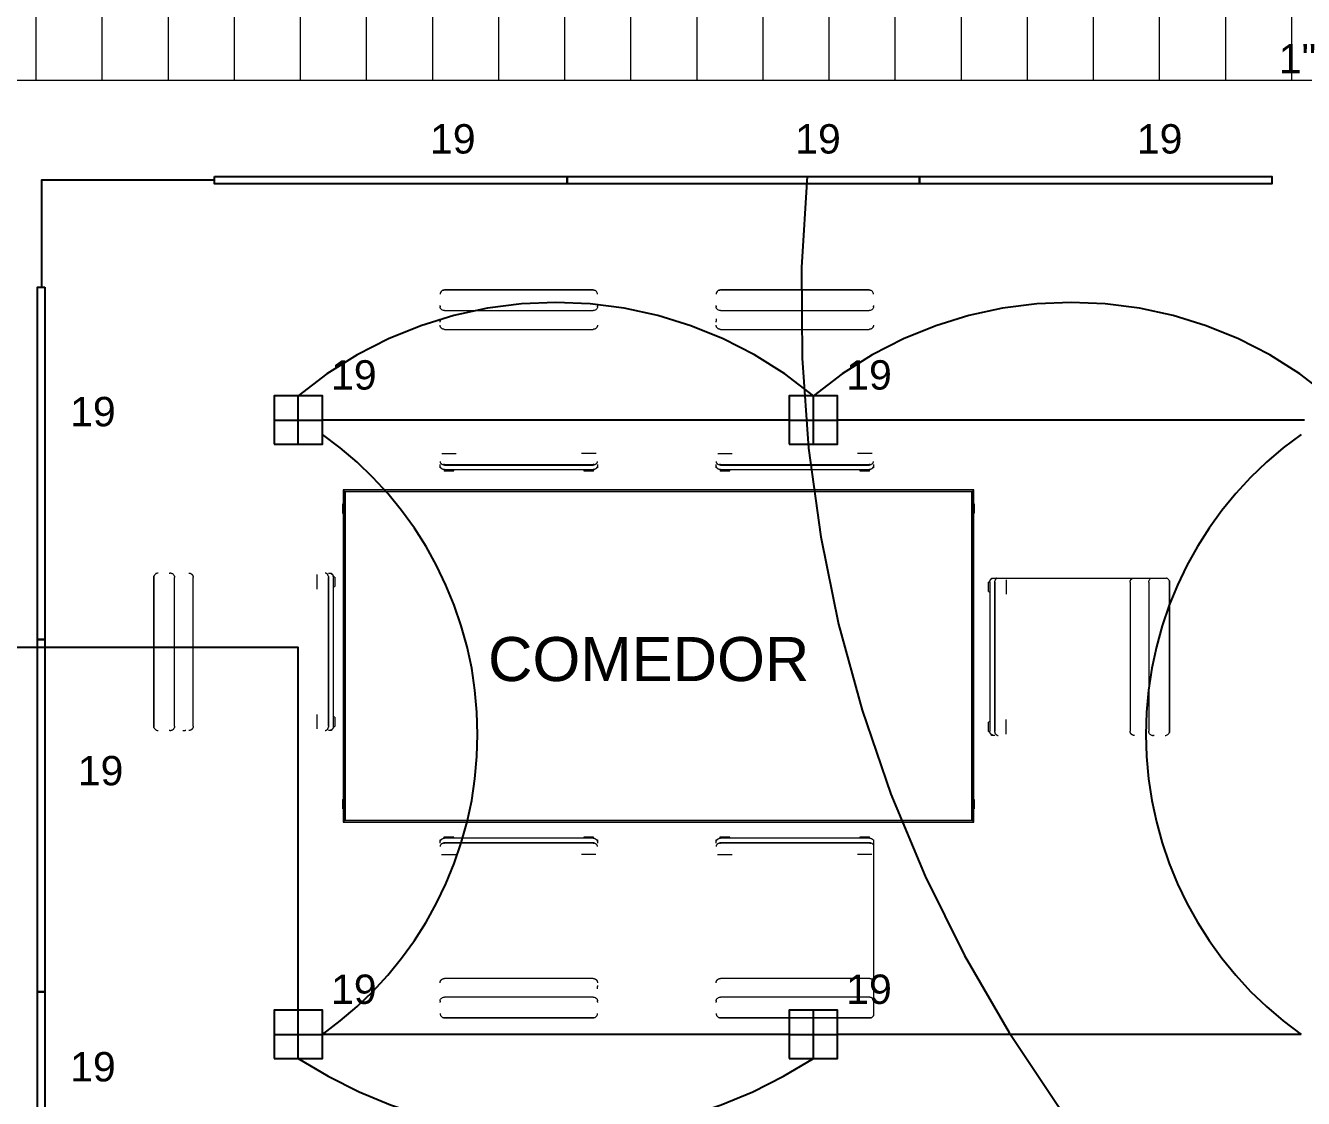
# Model space of a CAD drawing. Header units: inches. Extents: x 131 to 82119, y 71 to 16923.
# Drawn here: x 183.832 to 188.183, y 155.973 to 159.626 of the extents above; entities that cross this region are included whole.
import ezdxf
from ezdxf.enums import TextEntityAlignment as Align

# ---------------------------------------------------------------- set-up
doc = ezdxf.new("R2010")
doc.units = ezdxf.units.IN
doc.header["$MEASUREMENT"] = 0
doc.linetypes.add('HIDDEN', pattern=[9.525, 6.35, -3.175])
for name, color, linetype, lineweight in [('A-FLOR-____-OTLN', 192, 'Continuous', 18), ('A-FLOR-____-PATT', 8, 'Continuous', 18), ('DUCTO-PARED O TECHO', 7, 'Continuous', 25), ('G-____-____-TEXT', 231, 'Continuous', 9), ('I-FURN-____-OTLN', 30, 'Continuous', 18)]:
    doc.layers.add(name, color=color, linetype=linetype, lineweight=lineweight)
doc.layers.add('LAMPARAS', color=20, linetype='Continuous')
doc.layers.add('Retorno', color=5, linetype='HIDDEN')
doc.styles.add('Arial_1', font='arial.ttf', dxfattribs={"height": 0.15})
doc.styles.get("Standard").update_dxf_attribs({"font": 'arial.ttf'})

# ---------------------------------------------------------------- blocks, each defined once
blk = doc.blocks.new('Dining_Table_amp_Chairs_19367 - Dining_Table_amp_Chairs_19367-1405734-ARQ-SS')
at = {"layer": 'I-FURN-____-OTLN'}
for p, q in [((0.2675, 1.7183), (-0.2392, 1.7183)), ((-0.2392, 1.7183), (0.2675, 1.7183)), ((-0.2538, 1.6635), (-0.2538, 1.6604)), ((0.2821, 1.6604), (0.2821, 1.6635)), ((-0.2538, 1.6197), (-0.2538, 1.6118)), ((-0.2392, 1.6477), (0.2675, 1.6477)), ((-0.2392, 1.5841), (0.2675, 1.5841)), ((-0.2483, 1.1619), (-0.1988, 1.1619)), ((0.2279, 1.1619), (0.2774, 1.1619)), ((-0.2538, 1.1125), (-0.2538, 1.1238)), ((-0.2507, 1.1125), (-0.2538, 1.1125)), ((-0.2079, 1.1018), (-0.2396, 1.1018)), ((-0.2392, 1.1238), (0.2675, 1.1238)), ((-0.2392, 1.1222), (0.2675, 1.1222)), ((-0.2392, 1.1064), (0.2675, 1.1064)), ((0.2684, 1.1018), (0.2366, 1.1018)), ((0.2821, 1.1125), (0.279, 1.1125)), ((0.2821, 1.1238), (0.2821, 1.1125)), ((-0.5655, 1.0735), (-0.5655, -1.0735)), ((0.5655, 1.0735), (-0.5655, 1.0735)), ((-0.5613, -1.0693), (-0.5613, 1.0693)), ((-0.5613, 1.0693), (0.5613, 1.0693)), ((-0.5588, 1.0668), (-0.5588, -1.0668)), ((0.5588, 1.0668), (-0.5588, 1.0668)), ((0.5588, 1.0668), (-0.5588, 1.0668)), ((-0.5588, 1.0668), (-0.5588, -1.0668)), ((-0.5202, 1.0749), (-0.4885, 1.0749)), ((0.4857, 1.0749), (0.5175, 1.0749)), ((0.5588, -1.0668), (0.5588, 1.0668)), ((0.5588, -1.0668), (0.5588, 1.0668)), ((0.5613, 1.0693), (0.5613, -1.0693)), ((0.5655, -1.0735), (0.5655, 1.0735)), ((-1.1744, 0.7433), (-1.1775, 0.7433)), ((-0.6378, 0.7433), (-0.6265, 0.7433)), ((-0.6265, 0.7433), (-0.6265, 0.7402)), ((0.6405, 0.7433), (0.6518, 0.7433)), ((0.6405, 0.7402), (0.6405, 0.7433)), ((1.1477, 0.7433), (1.1398, 0.7433)), ((1.1915, 0.7433), (1.1884, 0.7433)), ((-1.2323, 0.7287), (-1.2323, 0.222)), ((-1.2323, 0.222), (-1.2323, 0.7287)), ((-1.1618, 0.222), (-1.1618, 0.7287)), ((-1.0981, 0.222), (-1.0981, 0.7287)), ((-0.6759, 0.7386), (-0.6759, 0.6891)), ((-0.6379, 0.222), (-0.6379, 0.7287)), ((-0.6363, 0.222), (-0.6363, 0.7287)), ((-0.6204, 0.222), (-0.6204, 0.7287)), ((-0.6158, 0.7296), (-0.6158, 0.6978)), ((0.6298, 0.6974), (0.6298, 0.7291)), ((0.6344, 0.7287), (0.6344, 0.222)), ((0.6502, 0.7287), (0.6502, 0.222)), ((0.6519, 0.7287), (0.6519, 0.222)), ((0.6899, 0.7378), (0.6899, 0.6883)), ((1.1121, 0.7287), (1.1121, 0.222)), ((1.1758, 0.7287), (1.1758, 0.222)), ((1.2463, 0.222), (1.2463, 0.7287)), ((1.2463, 0.7287), (1.2463, 0.222)), ((-0.6759, 0.2129), (-0.6759, 0.2624)), ((0.6899, 0.212), (0.6899, 0.2616)), ((-0.6158, 0.2533), (-0.6158, 0.2216)), ((0.6298, 0.2211), (0.6298, 0.2529)), ((-1.1775, 0.2074), (-1.1744, 0.2074)), ((-1.1338, 0.2074), (-1.1258, 0.2074)), ((-0.6265, 0.2074), (-0.6378, 0.2074)), ((-0.6265, 0.2105), (-0.6265, 0.2074)), ((0.6405, 0.2074), (0.6405, 0.2105)), ((0.6518, 0.2074), (0.6405, 0.2074)), ((1.1884, 0.2074), (1.1915, 0.2074)), ((-1.2323, -0.2111), (-1.2323, -0.7197)), ((-1.2323, -0.7197), (-1.2323, -0.2111)), ((-1.1744, -0.1965), (-1.1775, -0.1965)), ((-1.1618, -0.7197), (-1.1618, -0.2111)), ((-1.0981, -0.7197), (-1.0981, -0.2111)), ((-0.6759, -0.2012), (-0.6759, -0.2507)), ((-0.6379, -0.7197), (-0.6379, -0.2111)), ((-0.6378, -0.1965), (-0.6265, -0.1965)), ((-0.6363, -0.7197), (-0.6363, -0.2111)), ((-0.6265, -0.1965), (-0.6265, -0.1996)), ((-0.6204, -0.7197), (-0.6204, -0.2111)), ((-0.6158, -0.2102), (-0.6158, -0.242)), ((0.6298, -0.2424), (0.6298, -0.2107)), ((0.6344, -0.2111), (0.6344, -0.7178)), ((0.6405, -0.1965), (0.6518, -0.1965)), ((0.6405, -0.1996), (0.6405, -0.1965)), ((0.6502, -0.2111), (0.6502, -0.7178)), ((0.6519, -0.2111), (0.6519, -0.7178)), ((0.6899, -0.202), (0.6899, -0.2515)), ((1.1121, -0.2111), (1.1121, -0.7178)), ((1.1477, -0.1965), (1.1398, -0.1965)), ((1.1758, -0.2111), (1.1758, -0.7178)), ((1.1915, -0.1965), (1.1884, -0.1965)), ((1.2463, -0.7178), (1.2463, -0.2111)), ((1.2463, -0.2111), (1.2463, -0.7178)), ((-0.6759, -0.7269), (-0.6759, -0.6774)), ((-0.6158, -0.6865), (-0.6158, -0.7182)), ((0.6298, -0.7187), (0.6298, -0.6869)), ((0.6899, -0.7278), (0.6899, -0.6782)), ((-1.1682, -0.7324), (-1.225, -0.7324)), ((-1.225, -0.7324), (-1.2237, -0.7324)), ((-1.1069, -0.7324), (-1.1682, -0.7324)), ((-0.6429, -0.7324), (-1.1071, -0.7324)), ((-0.6279, -0.7324), (-0.6429, -0.7324)), ((-0.6265, -0.7324), (-0.6279, -0.7324)), ((-0.6265, -0.7312), (-0.6265, -0.7324)), ((0.6405, -0.7324), (0.6405, -0.7293)), ((0.6518, -0.7324), (0.6405, -0.7324)), ((1.1884, -0.7324), (1.1915, -0.7324)), ((-0.5655, -1.0735), (0.5655, -1.0735)), ((0.5613, -1.0693), (-0.5613, -1.0693)), ((-0.5588, -1.0668), (0.5588, -1.0668)), ((-0.5588, -1.0668), (0.5588, -1.0668)), ((-0.4885, -1.0756), (-0.5202, -1.0756)), ((0.5175, -1.0756), (0.4857, -1.0756)), ((-0.257, -1.1238), (-0.2253, -1.1238)), ((0.2513, -1.1283), (-0.2561, -1.1283)), ((0.2192, -1.1238), (0.251, -1.1238)), ((-0.2708, -1.1457), (-0.2708, -1.1345)), ((-0.2708, -1.1345), (-0.2677, -1.1345)), ((0.2513, -1.1442), (-0.2561, -1.1442)), ((0.2513, -1.1458), (-0.2561, -1.1458)), ((0.2626, -1.1345), (0.2651, -1.1345)), ((0.2651, -1.1345), (0.2651, -1.1382)), ((0.2651, -1.1382), (0.2651, -1.1527)), ((0.2651, -1.1527), (0.2651, -1.6172)), ((-0.2661, -1.1838), (-0.2166, -1.1838)), ((0.2597, -1.1838), (0.2101, -1.1838)), ((0.2513, -1.606), (-0.2561, -1.606)), ((0.2651, -1.617), (0.2651, -1.6781)), ((-0.2708, -1.6824), (-0.2708, -1.6854)), ((0.2513, -1.6697), (-0.2561, -1.6697)), ((0.2651, -1.6781), (0.2651, -1.7305)), ((-0.2561, -1.7402), (0.2513, -1.7402)), ((0.2513, -1.7402), (-0.2561, -1.7402)), ((0.2651, -1.7305), (0.2651, -1.7293))]:
    blk.add_line(p, q, dxfattribs=at)
at = {"layer": 'I-FURN-____-OTLN', "flags": 128}
for points in [[(-0.2443, 1.7173), (-0.2437, 1.7175), (-0.2432, 1.7177), (-0.2426, 1.7179), (-0.242, 1.718), (-0.2415, 1.7181), (-0.2409, 1.7182), (-0.2403, 1.7182), (-0.2397, 1.7183), (-0.2392, 1.7183)], [(0.2675, 1.7183), (0.268, 1.7183), (0.2686, 1.7182), (0.2692, 1.7182), (0.2698, 1.7181), (0.2704, 1.718), (0.2709, 1.7179), (0.2715, 1.7177), (0.2721, 1.7175), (0.2726, 1.7173)], [(-0.2392, 1.5841), (-0.2397, 1.5841), (-0.2403, 1.5841), (-0.2409, 1.5842), (-0.2415, 1.5843), (-0.2421, 1.5844), (-0.2426, 1.5845), (-0.2432, 1.5846), (-0.2438, 1.5848), (-0.2443, 1.585), (-0.2449, 1.5852), (-0.2454, 1.5855), (-0.2459, 1.5857), (-0.2464, 1.586), (-0.2469, 1.5863), (-0.2474, 1.5866), (-0.2479, 1.587), (-0.2484, 1.5873), (-0.2488, 1.5877), (-0.2492, 1.5881), (-0.2497, 1.5885), (-0.2501, 1.5889), (-0.2504, 1.5894), (-0.2508, 1.5898), (-0.2511, 1.5903), (-0.2515, 1.5908), (-0.2518, 1.5913), (-0.2521, 1.5918), (-0.2523, 1.5923), (-0.2526, 1.5929), (-0.2528, 1.5934), (-0.253, 1.5939), (-0.2532, 1.5945), (-0.2533, 1.5951), (-0.2535, 1.5956), (-0.2536, 1.5962), (-0.2537, 1.5968), (-0.2537, 1.5974), (-0.2538, 1.598), (-0.2538, 1.5985), (-0.2538, 1.5987)], [(0.2821, 1.5987), (0.2821, 1.5981), (0.282, 1.5975), (0.282, 1.5969), (0.2819, 1.5964), (0.2818, 1.5958), (0.2817, 1.5952), (0.2815, 1.5947), (0.2814, 1.5941), (0.2812, 1.5935), (0.2809, 1.593), (0.2807, 1.5925), (0.2804, 1.5919), (0.2802, 1.5914), (0.2799, 1.5909), (0.2795, 1.5904), (0.2792, 1.59), (0.2788, 1.5895), (0.2785, 1.589), (0.2781, 1.5886), (0.2777, 1.5882), (0.2772, 1.5878), (0.2768, 1.5874), (0.2763, 1.5871), (0.2759, 1.5867), (0.2754, 1.5864), (0.2749, 1.5861), (0.2744, 1.5858), (0.2738, 1.5855), (0.2733, 1.5853), (0.2728, 1.5851), (0.2722, 1.5849), (0.2717, 1.5847), (0.2711, 1.5845), (0.2705, 1.5844), (0.2699, 1.5843), (0.2694, 1.5842), (0.2688, 1.5841), (0.2682, 1.5841), (0.2676, 1.5841), (0.2675, 1.5841)], [(-0.2392, 1.1064), (-0.2397, 1.1064), (-0.2403, 1.1064), (-0.2409, 1.1065), (-0.2415, 1.1065), (-0.2421, 1.1067), (-0.2426, 1.1068), (-0.2432, 1.1069), (-0.2438, 1.1071), (-0.2443, 1.1073), (-0.2449, 1.1075), (-0.2454, 1.1078), (-0.2459, 1.108), (-0.2464, 1.1083), (-0.2469, 1.1086), (-0.2474, 1.1089), (-0.2479, 1.1093), (-0.2484, 1.1096), (-0.2488, 1.11), (-0.2492, 1.1104), (-0.2497, 1.1108), (-0.2501, 1.1112), (-0.2504, 1.1117), (-0.2508, 1.1121), (-0.2511, 1.1126), (-0.2515, 1.1131), (-0.2518, 1.1136), (-0.2521, 1.1141), (-0.2523, 1.1146), (-0.2526, 1.1152), (-0.2528, 1.1157), (-0.253, 1.1162), (-0.2532, 1.1168), (-0.2533, 1.1174), (-0.2535, 1.1179), (-0.2536, 1.1185), (-0.2537, 1.1191), (-0.2537, 1.1197), (-0.2538, 1.1203), (-0.2538, 1.1208), (-0.2538, 1.121)], [(0.2821, 1.121), (0.2821, 1.1204), (0.282, 1.1198), (0.282, 1.1192), (0.2819, 1.1187), (0.2818, 1.1181), (0.2817, 1.1175), (0.2815, 1.117), (0.2814, 1.1164), (0.2812, 1.1158), (0.2809, 1.1153), (0.2807, 1.1148), (0.2804, 1.1142), (0.2802, 1.1137), (0.2799, 1.1132), (0.2795, 1.1127), (0.2792, 1.1123), (0.2788, 1.1118), (0.2785, 1.1113), (0.2781, 1.1109), (0.2777, 1.1105), (0.2772, 1.1101), (0.2768, 1.1097), (0.2763, 1.1094), (0.2759, 1.109), (0.2754, 1.1087), (0.2749, 1.1084), (0.2744, 1.1081), (0.2738, 1.1078), (0.2733, 1.1076), (0.2728, 1.1074), (0.2722, 1.1072), (0.2717, 1.107), (0.2711, 1.1068), (0.2705, 1.1067), (0.2699, 1.1066), (0.2694, 1.1065), (0.2688, 1.1064), (0.2682, 1.1064), (0.2676, 1.1064), (0.2675, 1.1064)], [(-1.1128, 0.7433), (-1.1122, 0.7433), (-1.1116, 0.7432), (-1.111, 0.7432), (-1.1104, 0.7431), (-1.1099, 0.743), (-1.1093, 0.7429), (-1.1087, 0.7427), (-1.1082, 0.7425), (-1.1076, 0.7423), (-1.1071, 0.7421), (-1.1065, 0.7419), (-1.106, 0.7416), (-1.1055, 0.7414), (-1.105, 0.7411), (-1.1045, 0.7407), (-1.104, 0.7404), (-1.1036, 0.74), (-1.1031, 0.7397), (-1.1027, 0.7393), (-1.1023, 0.7388), (-1.1019, 0.7384), (-1.1015, 0.738), (-1.1011, 0.7375), (-1.1008, 0.737), (-1.1005, 0.7366), (-1.1001, 0.7361), (-1.0999, 0.7355), (-1.0996, 0.735), (-1.0994, 0.7345), (-1.0991, 0.734), (-1.0989, 0.7334), (-1.0987, 0.7328), (-1.0986, 0.7323), (-1.0985, 0.7317), (-1.0983, 0.7311), (-1.0983, 0.7306), (-1.0982, 0.73), (-1.0982, 0.7294), (-1.0981, 0.7288), (-1.0981, 0.7287)], [(-0.6351, 0.7433), (-0.6345, 0.7433), (-0.6339, 0.7432), (-0.6333, 0.7432), (-0.6327, 0.7431), (-0.6322, 0.743), (-0.6316, 0.7429), (-0.631, 0.7427), (-0.6305, 0.7425), (-0.6299, 0.7423), (-0.6294, 0.7421), (-0.6288, 0.7419), (-0.6283, 0.7416), (-0.6278, 0.7414), (-0.6273, 0.7411), (-0.6268, 0.7407), (-0.6263, 0.7404), (-0.6259, 0.74), (-0.6254, 0.7397), (-0.625, 0.7393), (-0.6246, 0.7388), (-0.6242, 0.7384), (-0.6238, 0.738), (-0.6234, 0.7375), (-0.6231, 0.737), (-0.6228, 0.7366), (-0.6224, 0.7361), (-0.6222, 0.7355), (-0.6219, 0.735), (-0.6217, 0.7345), (-0.6214, 0.734), (-0.6212, 0.7334), (-0.621, 0.7328), (-0.6209, 0.7323), (-0.6208, 0.7317), (-0.6206, 0.7311), (-0.6206, 0.7306), (-0.6205, 0.73), (-0.6205, 0.7294), (-0.6204, 0.7288), (-0.6204, 0.7287)], [(0.6344, 0.7287), (0.6344, 0.7292), (0.6344, 0.7298), (0.6345, 0.7304), (0.6346, 0.731), (0.6347, 0.7316), (0.6348, 0.7321), (0.635, 0.7327), (0.6351, 0.7333), (0.6353, 0.7338), (0.6355, 0.7344), (0.6358, 0.7349), (0.636, 0.7354), (0.6363, 0.7359), (0.6366, 0.7364), (0.637, 0.7369), (0.6373, 0.7374), (0.6376, 0.7379), (0.638, 0.7383), (0.6384, 0.7387), (0.6388, 0.7391), (0.6393, 0.7395), (0.6397, 0.7399), (0.6402, 0.7403), (0.6406, 0.7406), (0.6411, 0.741), (0.6416, 0.7413), (0.6421, 0.7416), (0.6427, 0.7418), (0.6432, 0.7421), (0.6437, 0.7423), (0.6443, 0.7425), (0.6448, 0.7427), (0.6454, 0.7428), (0.646, 0.743), (0.6465, 0.7431), (0.6471, 0.7432), (0.6477, 0.7432), (0.6483, 0.7433), (0.6489, 0.7433), (0.649, 0.7433)], [(1.1121, 0.7287), (1.1121, 0.7292), (1.1121, 0.7298), (1.1122, 0.7304), (1.1123, 0.731), (1.1124, 0.7316), (1.1125, 0.7321), (1.1127, 0.7327), (1.1128, 0.7333), (1.113, 0.7338), (1.1133, 0.7344), (1.1135, 0.7349), (1.1138, 0.7354), (1.114, 0.7359), (1.1143, 0.7364), (1.1147, 0.7369), (1.115, 0.7374), (1.1154, 0.7379), (1.1157, 0.7383), (1.1161, 0.7387), (1.1165, 0.7391), (1.117, 0.7395), (1.1174, 0.7399), (1.1179, 0.7403), (1.1183, 0.7406), (1.1188, 0.741), (1.1193, 0.7413), (1.1198, 0.7416), (1.1204, 0.7418), (1.1209, 0.7421), (1.1214, 0.7423), (1.122, 0.7425), (1.1225, 0.7427), (1.1231, 0.7428), (1.1237, 0.743), (1.1242, 0.7431), (1.1248, 0.7432), (1.1254, 0.7432), (1.126, 0.7433), (1.1266, 0.7433), (1.1267, 0.7433)], [(-1.2323, 0.7287), (-1.2323, 0.7292), (-1.2323, 0.7298), (-1.2322, 0.7304), (-1.2322, 0.731), (-1.2321, 0.7316), (-1.2319, 0.7321), (-1.2318, 0.7327), (-1.2316, 0.7333), (-1.2314, 0.7338)], [(1.2454, 0.7338), (1.2456, 0.7332), (1.2457, 0.7327), (1.2459, 0.7321), (1.246, 0.7315), (1.2461, 0.731), (1.2462, 0.7304), (1.2463, 0.7298), (1.2463, 0.7292), (1.2463, 0.7287)], [(-1.2314, 0.2169), (-1.2316, 0.2175), (-1.2318, 0.218), (-1.2319, 0.2186), (-1.2321, 0.2192), (-1.2322, 0.2197), (-1.2322, 0.2203), (-1.2323, 0.2209), (-1.2323, 0.2215), (-1.2323, 0.222)], [(-1.0981, 0.222), (-1.0981, 0.2215), (-1.0982, 0.2209), (-1.0982, 0.2203), (-1.0983, 0.2197), (-1.0984, 0.2191), (-1.0986, 0.2186), (-1.0987, 0.218), (-1.0989, 0.2174), (-1.0991, 0.2169), (-1.0993, 0.2163), (-1.0995, 0.2158), (-1.0998, 0.2153), (-1.1001, 0.2148), (-1.1004, 0.2143), (-1.1007, 0.2138), (-1.101, 0.2133), (-1.1014, 0.2128), (-1.1018, 0.2124), (-1.1022, 0.212), (-1.1026, 0.2115), (-1.103, 0.2111), (-1.1034, 0.2108), (-1.1039, 0.2104), (-1.1044, 0.21), (-1.1049, 0.2097), (-1.1054, 0.2094), (-1.1059, 0.2091), (-1.1064, 0.2089), (-1.1069, 0.2086), (-1.1075, 0.2084), (-1.108, 0.2082), (-1.1086, 0.208), (-1.1091, 0.2079), (-1.1097, 0.2077), (-1.1103, 0.2076), (-1.1109, 0.2075), (-1.1114, 0.2075), (-1.112, 0.2074), (-1.1126, 0.2074), (-1.1128, 0.2074)], [(-0.6204, 0.222), (-0.6204, 0.2215), (-0.6205, 0.2209), (-0.6205, 0.2203), (-0.6206, 0.2197), (-0.6207, 0.2191), (-0.6209, 0.2186), (-0.621, 0.218), (-0.6212, 0.2174), (-0.6214, 0.2169), (-0.6216, 0.2163), (-0.6218, 0.2158), (-0.6221, 0.2153), (-0.6224, 0.2148), (-0.6227, 0.2143), (-0.623, 0.2138), (-0.6233, 0.2133), (-0.6237, 0.2128), (-0.6241, 0.2124), (-0.6245, 0.212), (-0.6249, 0.2115), (-0.6253, 0.2111), (-0.6257, 0.2108), (-0.6262, 0.2104), (-0.6267, 0.21), (-0.6272, 0.2097), (-0.6277, 0.2094), (-0.6282, 0.2091), (-0.6287, 0.2089), (-0.6292, 0.2086), (-0.6298, 0.2084), (-0.6303, 0.2082), (-0.6309, 0.208), (-0.6314, 0.2079), (-0.632, 0.2077), (-0.6326, 0.2076), (-0.6332, 0.2075), (-0.6337, 0.2075), (-0.6343, 0.2074), (-0.6349, 0.2074), (-0.6351, 0.2074)], [(0.649, 0.2074), (0.6484, 0.2074), (0.6479, 0.2075), (0.6473, 0.2075), (0.6467, 0.2076), (0.6461, 0.2077), (0.6456, 0.2078), (0.645, 0.208), (0.6444, 0.2081), (0.6439, 0.2083), (0.6433, 0.2086), (0.6428, 0.2088), (0.6423, 0.2091), (0.6418, 0.2093), (0.6413, 0.2096), (0.6408, 0.21), (0.6403, 0.2103), (0.6398, 0.2107), (0.6394, 0.211), (0.6389, 0.2114), (0.6385, 0.2118), (0.6381, 0.2123), (0.6377, 0.2127), (0.6374, 0.2132), (0.637, 0.2136), (0.6367, 0.2141), (0.6364, 0.2146), (0.6361, 0.2151), (0.6359, 0.2157), (0.6356, 0.2162), (0.6354, 0.2167), (0.6352, 0.2173), (0.635, 0.2178), (0.6349, 0.2184), (0.6347, 0.219), (0.6346, 0.2196), (0.6345, 0.2201), (0.6345, 0.2207), (0.6344, 0.2213), (0.6344, 0.2219), (0.6344, 0.222)], [(1.1267, 0.2074), (1.1261, 0.2074), (1.1256, 0.2075), (1.125, 0.2075), (1.1244, 0.2076), (1.1238, 0.2077), (1.1233, 0.2078), (1.1227, 0.208), (1.1221, 0.2081), (1.1216, 0.2083), (1.121, 0.2086), (1.1205, 0.2088), (1.12, 0.2091), (1.1195, 0.2093), (1.119, 0.2096), (1.1185, 0.21), (1.118, 0.2103), (1.1175, 0.2107), (1.1171, 0.211), (1.1167, 0.2114), (1.1162, 0.2118), (1.1158, 0.2123), (1.1155, 0.2127), (1.1151, 0.2132), (1.1147, 0.2136), (1.1144, 0.2141), (1.1141, 0.2146), (1.1138, 0.2151), (1.1136, 0.2157), (1.1133, 0.2162), (1.1131, 0.2167), (1.1129, 0.2173), (1.1127, 0.2178), (1.1126, 0.2184), (1.1124, 0.219), (1.1123, 0.2196), (1.1122, 0.2201), (1.1122, 0.2207), (1.1121, 0.2213), (1.1121, 0.2219), (1.1121, 0.222)], [(1.2463, 0.222), (1.2463, 0.2215), (1.2463, 0.2209), (1.2462, 0.2203), (1.2461, 0.2197), (1.246, 0.2191), (1.2459, 0.2186), (1.2457, 0.218), (1.2456, 0.2174), (1.2454, 0.2169)], [(-1.2323, -0.2111), (-1.2323, -0.2106), (-1.2323, -0.21), (-1.2322, -0.2094), (-1.2322, -0.2088), (-1.2321, -0.2082), (-1.2319, -0.2077), (-1.2318, -0.2071), (-1.2316, -0.2065), (-1.2314, -0.206)], [(-1.1128, -0.1965), (-1.1122, -0.1965), (-1.1116, -0.1966), (-1.111, -0.1966), (-1.1104, -0.1967), (-1.1099, -0.1968), (-1.1093, -0.1969), (-1.1087, -0.1971), (-1.1082, -0.1973), (-1.1076, -0.1975), (-1.1071, -0.1977), (-1.1065, -0.1979), (-1.106, -0.1982), (-1.1055, -0.1984), (-1.105, -0.1987), (-1.1045, -0.1991), (-1.104, -0.1994), (-1.1036, -0.1998), (-1.1031, -0.2001), (-1.1027, -0.2005), (-1.1023, -0.201), (-1.1019, -0.2014), (-1.1015, -0.2018), (-1.1011, -0.2023), (-1.1008, -0.2028), (-1.1005, -0.2032), (-1.1001, -0.2037), (-1.0999, -0.2043), (-1.0996, -0.2048), (-1.0994, -0.2053), (-1.0991, -0.2058), (-1.0989, -0.2064), (-1.0987, -0.207), (-1.0986, -0.2075), (-1.0985, -0.2081), (-1.0983, -0.2087), (-1.0983, -0.2092), (-1.0982, -0.2098), (-1.0982, -0.2104), (-1.0981, -0.211), (-1.0981, -0.2111)], [(-0.6351, -0.1965), (-0.6345, -0.1965), (-0.6339, -0.1966), (-0.6333, -0.1966), (-0.6327, -0.1967), (-0.6322, -0.1968), (-0.6316, -0.1969), (-0.631, -0.1971), (-0.6305, -0.1973), (-0.6299, -0.1975), (-0.6294, -0.1977), (-0.6288, -0.1979), (-0.6283, -0.1982), (-0.6278, -0.1984), (-0.6273, -0.1987), (-0.6268, -0.1991), (-0.6263, -0.1994), (-0.6259, -0.1998), (-0.6254, -0.2001), (-0.625, -0.2005), (-0.6246, -0.201), (-0.6242, -0.2014), (-0.6238, -0.2018), (-0.6234, -0.2023), (-0.6231, -0.2028), (-0.6228, -0.2032), (-0.6224, -0.2037), (-0.6222, -0.2043), (-0.6219, -0.2048), (-0.6217, -0.2053), (-0.6214, -0.2058), (-0.6212, -0.2064), (-0.621, -0.207), (-0.6209, -0.2075), (-0.6208, -0.2081), (-0.6206, -0.2087), (-0.6206, -0.2092), (-0.6205, -0.2098), (-0.6205, -0.2104), (-0.6204, -0.211), (-0.6204, -0.2111)], [(0.6344, -0.2111), (0.6344, -0.2106), (0.6344, -0.21), (0.6345, -0.2094), (0.6346, -0.2088), (0.6347, -0.2082), (0.6348, -0.2077), (0.635, -0.2071), (0.6351, -0.2065), (0.6353, -0.206), (0.6355, -0.2054), (0.6358, -0.2049), (0.636, -0.2044), (0.6363, -0.2039), (0.6366, -0.2034), (0.637, -0.2029), (0.6373, -0.2024), (0.6376, -0.2019), (0.638, -0.2015), (0.6384, -0.2011), (0.6388, -0.2007), (0.6393, -0.2003), (0.6397, -0.1999), (0.6402, -0.1995), (0.6406, -0.1992), (0.6411, -0.1988), (0.6416, -0.1985), (0.6421, -0.1982), (0.6427, -0.198), (0.6432, -0.1977), (0.6437, -0.1975), (0.6443, -0.1973), (0.6448, -0.1971), (0.6454, -0.197), (0.646, -0.1968), (0.6465, -0.1967), (0.6471, -0.1966), (0.6477, -0.1966), (0.6483, -0.1965), (0.6489, -0.1965), (0.649, -0.1965)], [(1.1121, -0.2111), (1.1121, -0.2106), (1.1121, -0.21), (1.1122, -0.2094), (1.1123, -0.2088), (1.1124, -0.2082), (1.1125, -0.2077), (1.1127, -0.2071), (1.1128, -0.2065), (1.113, -0.206), (1.1133, -0.2054), (1.1135, -0.2049), (1.1138, -0.2044), (1.114, -0.2039), (1.1143, -0.2034), (1.1147, -0.2029), (1.115, -0.2024), (1.1154, -0.2019), (1.1157, -0.2015), (1.1161, -0.2011), (1.1165, -0.2007), (1.117, -0.2003), (1.1174, -0.1999), (1.1179, -0.1995), (1.1183, -0.1992), (1.1188, -0.1988), (1.1193, -0.1985), (1.1198, -0.1982), (1.1204, -0.198), (1.1209, -0.1977), (1.1214, -0.1975), (1.122, -0.1973), (1.1225, -0.1971), (1.1231, -0.197), (1.1237, -0.1968), (1.1242, -0.1967), (1.1248, -0.1966), (1.1254, -0.1966), (1.126, -0.1965), (1.1266, -0.1965), (1.1267, -0.1965)], [(1.2454, -0.206), (1.2456, -0.2066), (1.2457, -0.2071), (1.2459, -0.2077), (1.246, -0.2083), (1.2461, -0.2088), (1.2462, -0.2094), (1.2463, -0.21), (1.2463, -0.2106), (1.2463, -0.2111)], [(-1.2314, -0.7248), (-1.2316, -0.7243), (-1.2318, -0.7237), (-1.2319, -0.7232), (-1.2321, -0.7226), (-1.2322, -0.722), (-1.2322, -0.7214), (-1.2323, -0.7208), (-1.2323, -0.7203), (-1.2323, -0.7197)], [(-1.0981, -0.7197), (-1.0981, -0.7203), (-1.0982, -0.7209), (-1.0982, -0.7214), (-1.0983, -0.722), (-1.0984, -0.7226), (-1.0986, -0.7232), (-1.0987, -0.7237), (-1.0989, -0.7243), (-1.0991, -0.7249), (-1.0993, -0.7254), (-1.0995, -0.7259), (-1.0998, -0.7265), (-1.1001, -0.727), (-1.1004, -0.7275), (-1.1007, -0.728), (-1.101, -0.7284), (-1.1014, -0.7289), (-1.1018, -0.7293), (-1.1022, -0.7298), (-1.1026, -0.7302), (-1.103, -0.7306), (-1.1034, -0.731), (-1.1039, -0.7313), (-1.1044, -0.7317), (-1.1049, -0.732), (-1.1054, -0.7323), (-1.1055, -0.7324)], [(-0.6204, -0.7197), (-0.6204, -0.7203), (-0.6205, -0.7209), (-0.6205, -0.7214), (-0.6206, -0.722), (-0.6207, -0.7226), (-0.6209, -0.7232), (-0.621, -0.7237), (-0.6212, -0.7243), (-0.6214, -0.7249), (-0.6216, -0.7254), (-0.6218, -0.7259), (-0.6221, -0.7265), (-0.6224, -0.727), (-0.6227, -0.7275), (-0.623, -0.728), (-0.6233, -0.7284), (-0.6237, -0.7289), (-0.6241, -0.7293), (-0.6245, -0.7298), (-0.6249, -0.7302), (-0.6253, -0.7306), (-0.6257, -0.731), (-0.6262, -0.7313), (-0.6267, -0.7317), (-0.6272, -0.732), (-0.6277, -0.7323), (-0.6278, -0.7324)], [(0.649, -0.7324), (0.6484, -0.7324), (0.6479, -0.7323), (0.6473, -0.7323), (0.6467, -0.7322), (0.6461, -0.7321), (0.6456, -0.732), (0.645, -0.7318), (0.6444, -0.7317), (0.6439, -0.7315), (0.6433, -0.7312), (0.6428, -0.731), (0.6423, -0.7307), (0.6418, -0.7305), (0.6413, -0.7302), (0.6408, -0.7298), (0.6403, -0.7295), (0.6398, -0.7291), (0.6394, -0.7288), (0.6389, -0.7284), (0.6385, -0.728), (0.6381, -0.7275), (0.6377, -0.7271), (0.6374, -0.7266), (0.637, -0.7262), (0.6367, -0.7257), (0.6364, -0.7252), (0.6361, -0.7247), (0.6359, -0.7241), (0.6356, -0.7236), (0.6354, -0.7231), (0.6352, -0.7225), (0.635, -0.722), (0.6349, -0.7214), (0.6347, -0.7208), (0.6346, -0.7202), (0.6345, -0.7197), (0.6345, -0.7191), (0.6344, -0.7185), (0.6344, -0.7179), (0.6344, -0.7178)], [(1.1267, -0.7324), (1.1261, -0.7324), (1.1256, -0.7323), (1.125, -0.7323), (1.1244, -0.7322), (1.1238, -0.7321), (1.1233, -0.732), (1.1227, -0.7318), (1.1221, -0.7317), (1.1216, -0.7315), (1.121, -0.7312), (1.1205, -0.731), (1.12, -0.7307), (1.1195, -0.7305), (1.119, -0.7302), (1.1185, -0.7298), (1.118, -0.7295), (1.1175, -0.7291), (1.1171, -0.7288), (1.1167, -0.7284), (1.1162, -0.728), (1.1158, -0.7275), (1.1155, -0.7271), (1.1151, -0.7266), (1.1147, -0.7262), (1.1144, -0.7257), (1.1141, -0.7252), (1.1138, -0.7247), (1.1136, -0.7241), (1.1133, -0.7236), (1.1131, -0.7231), (1.1129, -0.7225), (1.1127, -0.722), (1.1126, -0.7214), (1.1124, -0.7208), (1.1123, -0.7202), (1.1122, -0.7197), (1.1122, -0.7191), (1.1121, -0.7185), (1.1121, -0.7179), (1.1121, -0.7178)], [(1.2463, -0.7178), (1.2463, -0.7183), (1.2463, -0.7189), (1.2462, -0.7195), (1.2461, -0.7201), (1.246, -0.7207), (1.2459, -0.7212), (1.2457, -0.7218), (1.2456, -0.7224), (1.2454, -0.7229)], [(-0.2708, -1.143), (-0.2708, -1.1424), (-0.2707, -1.1418), (-0.2707, -1.1412), (-0.2706, -1.1406), (-0.2705, -1.1401), (-0.2704, -1.1395), (-0.2702, -1.1389), (-0.27, -1.1384), (-0.2698, -1.1378), (-0.2696, -1.1373), (-0.2694, -1.1367), (-0.2691, -1.1362), (-0.2688, -1.1357), (-0.2685, -1.1352), (-0.2682, -1.1347), (-0.2679, -1.1342), (-0.2675, -1.1338), (-0.2671, -1.1333), (-0.2667, -1.1329), (-0.2663, -1.1325), (-0.2659, -1.1321), (-0.2655, -1.1317), (-0.265, -1.1313), (-0.2645, -1.131), (-0.264, -1.1307), (-0.2635, -1.1304), (-0.263, -1.1301), (-0.2625, -1.1298), (-0.262, -1.1296), (-0.2614, -1.1293), (-0.2609, -1.1291), (-0.2603, -1.129), (-0.2598, -1.1288), (-0.2592, -1.1287), (-0.2586, -1.1285), (-0.258, -1.1285), (-0.2575, -1.1284), (-0.2569, -1.1284), (-0.2563, -1.1283), (-0.2561, -1.1283)], [(0.2513, -1.1283), (0.2519, -1.1283), (0.2525, -1.1284), (0.2531, -1.1284), (0.2537, -1.1285), (0.2542, -1.1286), (0.2548, -1.1288), (0.2554, -1.1289), (0.2559, -1.1291), (0.2565, -1.1293), (0.257, -1.1295), (0.2576, -1.1297), (0.2581, -1.13), (0.2586, -1.1303), (0.2591, -1.1306), (0.2596, -1.1309), (0.2601, -1.1312), (0.2605, -1.1316), (0.261, -1.132), (0.2614, -1.1324), (0.2618, -1.1328), (0.2622, -1.1332), (0.2626, -1.1336), (0.263, -1.1341), (0.2633, -1.1346), (0.2636, -1.1351), (0.264, -1.1356), (0.2642, -1.1361), (0.2645, -1.1366), (0.2648, -1.1371), (0.265, -1.1377), (0.2651, -1.138)], [(-0.2708, -1.6207), (-0.2708, -1.6201), (-0.2707, -1.6195), (-0.2707, -1.6189), (-0.2706, -1.6183), (-0.2705, -1.6178), (-0.2704, -1.6172), (-0.2702, -1.6166), (-0.27, -1.6161), (-0.2698, -1.6155), (-0.2696, -1.615), (-0.2694, -1.6144), (-0.2691, -1.6139), (-0.2688, -1.6134), (-0.2685, -1.6129), (-0.2682, -1.6124), (-0.2679, -1.6119), (-0.2675, -1.6115), (-0.2671, -1.611), (-0.2667, -1.6106), (-0.2663, -1.6102), (-0.2659, -1.6098), (-0.2655, -1.6094), (-0.265, -1.609), (-0.2645, -1.6087), (-0.264, -1.6084), (-0.2635, -1.6081), (-0.263, -1.6078), (-0.2625, -1.6075), (-0.262, -1.6073), (-0.2614, -1.607), (-0.2609, -1.6068), (-0.2603, -1.6067), (-0.2598, -1.6065), (-0.2592, -1.6064), (-0.2586, -1.6063), (-0.258, -1.6062), (-0.2575, -1.6061), (-0.2569, -1.6061), (-0.2563, -1.606), (-0.2561, -1.606)], [(0.2513, -1.606), (0.2519, -1.6061), (0.2525, -1.6061), (0.2531, -1.6061), (0.2537, -1.6062), (0.2542, -1.6063), (0.2548, -1.6065), (0.2554, -1.6066), (0.2559, -1.6068), (0.2565, -1.607), (0.257, -1.6072), (0.2576, -1.6074), (0.2581, -1.6077), (0.2586, -1.608), (0.2591, -1.6083), (0.2596, -1.6086), (0.2601, -1.6089), (0.2605, -1.6093), (0.261, -1.6097), (0.2614, -1.6101), (0.2618, -1.6105), (0.2622, -1.6109), (0.2626, -1.6113), (0.263, -1.6118), (0.2633, -1.6123), (0.2636, -1.6128), (0.264, -1.6133), (0.2642, -1.6138), (0.2645, -1.6143), (0.2648, -1.6148), (0.265, -1.6154), (0.2651, -1.6157)], [(-0.2561, -1.7402), (-0.2567, -1.7402), (-0.2573, -1.7402), (-0.2579, -1.7401), (-0.2585, -1.7401), (-0.259, -1.74), (-0.2596, -1.7398), (-0.2602, -1.7397), (-0.2607, -1.7395), (-0.2613, -1.7393)], [(0.2565, -1.7393), (0.2559, -1.7395), (0.2554, -1.7397), (0.2548, -1.7398), (0.2542, -1.74), (0.2536, -1.7401), (0.2531, -1.7401), (0.2525, -1.7402), (0.2519, -1.7402), (0.2513, -1.7402)]]:
    blk.add_lwpolyline(points, dxfattribs=at)
at = {"layer": 'I-FURN-____-OTLN'}
for points, knots in [([(-0.2392, 1.7183), (-0.2408, 1.7183), (-0.2441, 1.7177), (-0.249, 1.715), (-0.2521, 1.7111), (-0.2535, 1.7069), (-0.2538, 1.7047), (-0.2538, 1.7036)], [-1, -1, -1, -1, -0.785714, -0.571429, -0.285714, -0.142857, 0, 0, 0, 0]), ([(0.2821, 1.7036), (0.2821, 1.7052), (0.2815, 1.7085), (0.2789, 1.7134), (0.274, 1.7173), (0.2697, 1.7183), (0.2675, 1.7183)], [-1, -1, -1, -1, -0.785714, -0.571429, -0.285714, 0, 0, 0, 0]), ([(-0.2392, 1.6477), (-0.2403, 1.6477), (-0.2436, 1.6481), (-0.2476, 1.6498), (-0.2507, 1.6525), (-0.2525, 1.6549), (-0.2536, 1.6576), (-0.2538, 1.6595), (-0.2538, 1.6604)], [-1, -1, -1, -1, -0.857143, -0.571429, -0.428571, -0.285714, -0.142857, 0, 0, 0, 0]), ([(0.2821, 1.6604), (0.2821, 1.659), (0.2816, 1.6562), (0.2789, 1.652), (0.2741, 1.6486), (0.2697, 1.6477), (0.2675, 1.6477)], [-1, -1, -1, -1, -0.785714, -0.571429, -0.285714, 0, 0, 0, 0]), ([(-1.2177, 0.7433), (-1.2193, 0.7433), (-1.2226, 0.7427), (-1.2275, 0.7401), (-1.2313, 0.7352), (-1.2323, 0.7308), (-1.2323, 0.7287)], [-1, -1, -1, -1, -0.785714, -0.571429, -0.285714, 0, 0, 0, 0]), ([(-1.1744, 0.7433), (-1.1731, 0.7433), (-1.1703, 0.7428), (-1.1661, 0.7401), (-1.1627, 0.7353), (-1.1618, 0.7309), (-1.1618, 0.7287)], [-1, -1, -1, -1, -0.785714, -0.571429, -0.285714, 0, 0, 0, 0]), ([(1.1758, 0.7287), (1.1758, 0.7298), (1.1761, 0.7331), (1.1778, 0.7371), (1.1805, 0.7402), (1.183, 0.742), (1.1856, 0.743), (1.1875, 0.7433), (1.1884, 0.7433)], [-1, -1, -1, -1, -0.857143, -0.571429, -0.428571, -0.285714, -0.142857, 0, 0, 0, 0]), ([(1.2463, 0.7287), (1.2463, 0.7303), (1.2457, 0.7336), (1.243, 0.7385), (1.2391, 0.7416), (1.2349, 0.743), (1.2327, 0.7433), (1.2316, 0.7433)], [-1, -1, -1, -1, -0.785714, -0.571429, -0.285714, -0.142857, 0, 0, 0, 0]), ([(-1.2323, 0.222), (-1.2323, 0.2204), (-1.2318, 0.2171), (-1.2291, 0.2122), (-1.2251, 0.2091), (-1.221, 0.2076), (-1.2188, 0.2074), (-1.2177, 0.2074)], [-1, -1, -1, -1, -0.785714, -0.571429, -0.285714, -0.142857, 0, 0, 0, 0]), ([(-1.1618, 0.222), (-1.1618, 0.2209), (-1.1621, 0.2176), (-1.1639, 0.2136), (-1.1666, 0.2105), (-1.169, 0.2087), (-1.1717, 0.2076), (-1.1735, 0.2074), (-1.1744, 0.2074)], [-1, -1, -1, -1, -0.857143, -0.571429, -0.428571, -0.285714, -0.142857, 0, 0, 0, 0]), ([(1.1884, 0.2074), (1.187, 0.2074), (1.1843, 0.2079), (1.18, 0.2106), (1.1767, 0.2154), (1.1758, 0.2198), (1.1758, 0.222)], [-1, -1, -1, -1, -0.785714, -0.571429, -0.285714, 0, 0, 0, 0]), ([(1.2316, 0.2074), (1.2333, 0.2074), (1.2366, 0.2079), (1.2414, 0.2106), (1.2453, 0.2154), (1.2463, 0.2198), (1.2463, 0.222)], [-1, -1, -1, -1, -0.785714, -0.571429, -0.285714, 0, 0, 0, 0]), ([(-1.2177, -0.1965), (-1.2193, -0.1965), (-1.2226, -0.1971), (-1.2275, -0.1997), (-1.2313, -0.2046), (-1.2323, -0.209), (-1.2323, -0.2111)], [-1, -1, -1, -1, -0.785714, -0.571429, -0.285714, 0, 0, 0, 0]), ([(-1.1744, -0.1965), (-1.1731, -0.1965), (-1.1703, -0.197), (-1.1661, -0.1997), (-1.1627, -0.2045), (-1.1618, -0.2089), (-1.1618, -0.2111)], [-1, -1, -1, -1, -0.785714, -0.571429, -0.285714, 0, 0, 0, 0]), ([(1.1758, -0.2111), (1.1758, -0.21), (1.1761, -0.2067), (1.1778, -0.2027), (1.1805, -0.1996), (1.183, -0.1978), (1.1856, -0.1968), (1.1875, -0.1965), (1.1884, -0.1965)], [-1, -1, -1, -1, -0.857143, -0.571429, -0.428571, -0.285714, -0.142857, 0, 0, 0, 0]), ([(1.2463, -0.2111), (1.2463, -0.2095), (1.2457, -0.2062), (1.243, -0.2013), (1.2391, -0.1982), (1.2349, -0.1968), (1.2327, -0.1965), (1.2316, -0.1965)], [-1, -1, -1, -1, -0.785714, -0.571429, -0.285714, -0.142857, 0, 0, 0, 0]), ([(-1.2323, -0.7197), (-1.2323, -0.7212), (-1.2319, -0.7243), (-1.2295, -0.7289), (-1.2268, -0.7314), (-1.225, -0.7324)], [-1, -1, -1, -1, -0.7, -0.4, 0, 0, 0, 0]), ([(-1.1618, -0.7197), (-1.1618, -0.7207), (-1.1621, -0.7238), (-1.1636, -0.7276), (-1.166, -0.7307), (-1.1674, -0.7319), (-1.1682, -0.7324)], [-1, -1, -1, -1, -0.8, -0.4, -0.2, 0, 0, 0, 0]), ([(1.1884, -0.7324), (1.187, -0.7324), (1.1843, -0.7319), (1.18, -0.7292), (1.1767, -0.7244), (1.1758, -0.72), (1.1758, -0.7178)], [-1, -1, -1, -1, -0.785714, -0.571429, -0.285714, 0, 0, 0, 0]), ([(1.2316, -0.7324), (1.2333, -0.7324), (1.2366, -0.7319), (1.2414, -0.7292), (1.2453, -0.7244), (1.2463, -0.72), (1.2463, -0.7178)], [-1, -1, -1, -1, -0.785714, -0.571429, -0.285714, 0, 0, 0, 0]), ([(-0.2708, -1.6824), (-0.2708, -1.681), (-0.2702, -1.6782), (-0.2676, -1.674), (-0.2628, -1.6706), (-0.2583, -1.6697), (-0.2561, -1.6697)], [-1, -1, -1, -1, -0.785714, -0.571429, -0.285714, 0, 0, 0, 0]), ([(0.2513, -1.6697), (0.2533, -1.6697), (0.2574, -1.6705), (0.2615, -1.673), (0.2639, -1.6758), (0.2648, -1.6773), (0.2651, -1.6781)], [-1, -1, -1, -1, -0.666667, -0.333333, -0.166667, 0, 0, 0, 0]), ([(-0.2708, -1.7256), (-0.2708, -1.7272), (-0.2702, -1.7305), (-0.2676, -1.7354), (-0.2627, -1.7392), (-0.2583, -1.7402), (-0.2561, -1.7402)], [-1, -1, -1, -1, -0.785714, -0.571429, -0.285714, 0, 0, 0, 0])]:
    blk.add_open_spline(points, degree=3, knots=knots, dxfattribs=at)
for points in [[(-0.2538, 1.6635), (-0.2538, 1.6643), (-0.2537, 1.6651), (-0.2536, 1.6659)], [(0.2819, 1.6659), (0.282, 1.6651), (0.2821, 1.6643), (0.2821, 1.6635)], [(-0.2536, 1.6087), (-0.2537, 1.6098), (-0.2538, 1.6108), (-0.2538, 1.6118)], [(-0.2538, 1.1346), (-0.2538, 1.1338), (-0.2536, 1.1322), (-0.2526, 1.1298), (-0.251, 1.1277), (-0.2488, 1.1258), (-0.246, 1.1243), (-0.2439, 1.1237), (-0.2427, 1.1234)], [(0.271, 1.1234), (0.2722, 1.1237), (0.2743, 1.1243), (0.2771, 1.1258), (0.2793, 1.1277), (0.2809, 1.1298), (0.2819, 1.1322), (0.2821, 1.1338), (0.2821, 1.1346)], [(-0.241, 1.1237), (-0.2416, 1.1237), (-0.2422, 1.1236), (-0.2427, 1.1234)], [(-0.2427, 1.1234), (-0.2423, 1.1231), (-0.2412, 1.1226), (-0.2399, 1.1223), (-0.2392, 1.1222)], [(-0.2412, 1.1078), (-0.2407, 1.1061), (-0.2402, 1.1041), (-0.2396, 1.1018)], [(-0.2392, 1.1238), (-0.2398, 1.1238), (-0.2404, 1.1238), (-0.241, 1.1237)], [(-0.2079, 1.1018), (-0.2074, 1.1039), (-0.2069, 1.1057), (-0.2064, 1.1073)], [(0.2352, 1.1073), (0.2357, 1.1057), (0.2361, 1.1039), (0.2366, 1.1018)], [(0.2693, 1.1237), (0.2687, 1.1238), (0.2681, 1.1238), (0.2675, 1.1238)], [(0.2675, 1.1222), (0.2682, 1.1223), (0.2695, 1.1226), (0.2706, 1.1231), (0.271, 1.1234)], [(0.2684, 1.1018), (0.2689, 1.1042), (0.2695, 1.1063), (0.2701, 1.1081)], [(0.271, 1.1234), (0.2705, 1.1236), (0.2699, 1.1237), (0.2693, 1.1237)], [(-0.5613, 1.0693), (-0.5622, 1.0702), (-0.5637, 1.0717), (-0.5652, 1.0732), (-0.5655, 1.0735), (-0.5655, 1.0735)], [(-0.5205, 1.0734), (-0.5204, 1.0739), (-0.5203, 1.0744), (-0.5202, 1.0749)], [(-0.4885, 1.0749), (-0.4883, 1.0744), (-0.4882, 1.0739), (-0.4881, 1.0734)], [(0.4854, 1.0735), (0.4855, 1.0739), (0.4856, 1.0744), (0.4857, 1.0749)], [(0.5175, 1.0749), (0.5176, 1.0744), (0.5177, 1.0739), (0.5178, 1.0735)], [(0.5655, 1.0735), (0.5655, 1.0735), (0.5652, 1.0732), (0.5637, 1.0717), (0.5622, 1.0702), (0.5613, 1.0693)], [(-1.1799, 0.7431), (-1.1791, 0.7432), (-1.1783, 0.7433), (-1.1775, 0.7433)], [(-0.6375, 0.7322), (-0.6377, 0.7334), (-0.6384, 0.7355), (-0.6399, 0.7383), (-0.6417, 0.7405), (-0.6439, 0.7421), (-0.6463, 0.7431), (-0.6479, 0.7433), (-0.6487, 0.7433)], [(0.6626, 0.7433), (0.6618, 0.7433), (0.6602, 0.7431), (0.6579, 0.7421), (0.6557, 0.7405), (0.6538, 0.7383), (0.6523, 0.7355), (0.6517, 0.7334), (0.6515, 0.7322)], [(1.1364, 0.7431), (1.1376, 0.7432), (1.1387, 0.7433), (1.1398, 0.7433)], [(1.1915, 0.7433), (1.1923, 0.7433), (1.1931, 0.7432), (1.1939, 0.7431)], [(-0.6378, 0.7305), (-0.6379, 0.7299), (-0.6379, 0.7293), (-0.6379, 0.7287)], [(-0.6375, 0.7322), (-0.6376, 0.7317), (-0.6377, 0.7311), (-0.6378, 0.7305)], [(-0.6363, 0.7287), (-0.6364, 0.7294), (-0.6367, 0.7307), (-0.6372, 0.7318), (-0.6375, 0.7322)], [(-0.6158, 0.7296), (-0.6183, 0.7301), (-0.6204, 0.7307), (-0.6222, 0.7313)], [(-0.6214, 0.6964), (-0.6198, 0.6969), (-0.618, 0.6973), (-0.6158, 0.6978)], [(0.6358, 0.7307), (0.6341, 0.7302), (0.6321, 0.7297), (0.6298, 0.7291)], [(0.6298, 0.6974), (0.6319, 0.6969), (0.6338, 0.6964), (0.6354, 0.6959)], [(0.6515, 0.7322), (0.6511, 0.7318), (0.6506, 0.7307), (0.6503, 0.7294), (0.6502, 0.7287)], [(0.6518, 0.7305), (0.6517, 0.7311), (0.6516, 0.7317), (0.6515, 0.7322)], [(0.6519, 0.7287), (0.6519, 0.7293), (0.6518, 0.7299), (0.6518, 0.7305)], [(-0.6487, 0.2074), (-0.6479, 0.2074), (-0.6463, 0.2076), (-0.6439, 0.2086), (-0.6417, 0.2102), (-0.6399, 0.2124), (-0.6384, 0.2152), (-0.6377, 0.2173), (-0.6375, 0.2185)], [(-0.6379, 0.222), (-0.6379, 0.2214), (-0.6379, 0.2208), (-0.6378, 0.2202)], [(-0.6378, 0.2202), (-0.6377, 0.2196), (-0.6376, 0.219), (-0.6375, 0.2185)], [(-0.6375, 0.2185), (-0.6372, 0.2189), (-0.6367, 0.22), (-0.6364, 0.2213), (-0.6363, 0.222)], [(-0.6218, 0.22), (-0.6201, 0.2205), (-0.6181, 0.221), (-0.6158, 0.2216)], [(-0.6158, 0.2533), (-0.618, 0.2538), (-0.6198, 0.2543), (-0.6214, 0.2548)], [(0.6354, 0.2543), (0.6338, 0.2538), (0.6319, 0.2534), (0.6298, 0.2529)], [(0.6298, 0.2211), (0.6323, 0.2206), (0.6344, 0.22), (0.6361, 0.2194)], [(0.6502, 0.222), (0.6503, 0.2213), (0.6506, 0.22), (0.6511, 0.2189), (0.6515, 0.2185)], [(0.6515, 0.2185), (0.6516, 0.219), (0.6517, 0.2196), (0.6518, 0.2202)], [(0.6515, 0.2185), (0.6517, 0.2173), (0.6523, 0.2152), (0.6538, 0.2124), (0.6557, 0.2102), (0.6579, 0.2086), (0.6602, 0.2076), (0.6618, 0.2074), (0.6626, 0.2074)], [(0.6518, 0.2202), (0.6518, 0.2208), (0.6519, 0.2214), (0.6519, 0.222)], [(-1.1775, 0.2074), (-1.1783, 0.2074), (-1.1791, 0.2075), (-1.1799, 0.2076)], [(-1.1225, 0.2076), (-1.1236, 0.2075), (-1.1247, 0.2074), (-1.1258, 0.2074)], [(1.1939, 0.2076), (1.1931, 0.2075), (1.1923, 0.2074), (1.1915, 0.2074)], [(-1.1799, -0.1967), (-1.1791, -0.1966), (-1.1783, -0.1965), (-1.1775, -0.1965)], [(-0.6375, -0.2076), (-0.6377, -0.2064), (-0.6384, -0.2043), (-0.6399, -0.2015), (-0.6417, -0.1993), (-0.6439, -0.1977), (-0.6463, -0.1967), (-0.6479, -0.1965), (-0.6487, -0.1965)], [(-0.6378, -0.2093), (-0.6379, -0.2099), (-0.6379, -0.2105), (-0.6379, -0.2111)], [(-0.6375, -0.2076), (-0.6376, -0.2081), (-0.6377, -0.2087), (-0.6378, -0.2093)], [(-0.6363, -0.2111), (-0.6364, -0.2104), (-0.6367, -0.2091), (-0.6372, -0.208), (-0.6375, -0.2076)], [(-0.6158, -0.2102), (-0.6183, -0.2097), (-0.6204, -0.2091), (-0.6222, -0.2085)], [(0.6358, -0.2091), (0.6341, -0.2096), (0.6321, -0.2101), (0.6298, -0.2107)], [(0.6515, -0.2076), (0.6511, -0.208), (0.6506, -0.2091), (0.6503, -0.2104), (0.6502, -0.2111)], [(0.6626, -0.1965), (0.6618, -0.1965), (0.6602, -0.1967), (0.6579, -0.1977), (0.6557, -0.1993), (0.6538, -0.2015), (0.6523, -0.2043), (0.6517, -0.2064), (0.6515, -0.2076)], [(0.6518, -0.2093), (0.6517, -0.2087), (0.6516, -0.2081), (0.6515, -0.2076)], [(0.6519, -0.2111), (0.6519, -0.2105), (0.6518, -0.2099), (0.6518, -0.2093)], [(1.1364, -0.1967), (1.1376, -0.1966), (1.1387, -0.1965), (1.1398, -0.1965)], [(1.1915, -0.1965), (1.1923, -0.1965), (1.1931, -0.1966), (1.1939, -0.1967)], [(-0.6214, -0.2434), (-0.6198, -0.2429), (-0.618, -0.2425), (-0.6158, -0.242)], [(0.6298, -0.2424), (0.6319, -0.2429), (0.6338, -0.2434), (0.6354, -0.2439)], [(-0.6158, -0.6865), (-0.618, -0.686), (-0.6198, -0.6855), (-0.6214, -0.685)], [(0.6354, -0.6855), (0.6338, -0.686), (0.6319, -0.6864), (0.6298, -0.6869)], [(-0.6429, -0.7324), (-0.6423, -0.7319), (-0.6411, -0.7308), (-0.6395, -0.7287), (-0.6383, -0.7262), (-0.6377, -0.7243), (-0.6375, -0.7233)], [(-0.6379, -0.7197), (-0.6379, -0.7203), (-0.6379, -0.7209), (-0.6378, -0.7215)], [(-0.6378, -0.7215), (-0.6377, -0.7221), (-0.6376, -0.7227), (-0.6375, -0.7233)], [(-0.6375, -0.7233), (-0.6372, -0.7228), (-0.6367, -0.7218), (-0.6364, -0.7204), (-0.6363, -0.7197)], [(-0.6214, -0.7197), (-0.6198, -0.7192), (-0.618, -0.7187), (-0.6158, -0.7182)], [(0.6298, -0.7187), (0.6323, -0.7192), (0.6344, -0.7198), (0.6361, -0.7204)], [(0.6502, -0.7178), (0.6503, -0.7185), (0.6506, -0.7198), (0.6511, -0.7209), (0.6515, -0.7213)], [(0.6515, -0.7213), (0.6516, -0.7208), (0.6517, -0.7202), (0.6518, -0.7196)], [(0.6515, -0.7213), (0.6517, -0.7225), (0.6523, -0.7246), (0.6538, -0.7274), (0.6557, -0.7296), (0.6579, -0.7312), (0.6602, -0.7322), (0.6618, -0.7324), (0.6626, -0.7324)], [(0.6518, -0.7196), (0.6518, -0.719), (0.6519, -0.7184), (0.6519, -0.7178)], [(1.1939, -0.7322), (1.1931, -0.7323), (1.1923, -0.7324), (1.1915, -0.7324)], [(-0.5613, -1.0693), (-0.5622, -1.0702), (-0.5637, -1.0717), (-0.5652, -1.0732), (-0.5655, -1.0735), (-0.5655, -1.0735)], [(-0.5202, -1.0756), (-0.5204, -1.0749), (-0.5205, -1.0742), (-0.5207, -1.0734)], [(-0.4879, -1.0734), (-0.4881, -1.0742), (-0.4883, -1.0749), (-0.4885, -1.0756)], [(0.4857, -1.0756), (0.4855, -1.0749), (0.4854, -1.0741), (0.4852, -1.0734)], [(0.518, -1.0734), (0.5178, -1.0741), (0.5176, -1.0749), (0.5175, -1.0756)], [(0.5613, -1.0693), (0.5622, -1.0702), (0.5637, -1.0717), (0.5652, -1.0732), (0.5655, -1.0735), (0.5655, -1.0735)], [(-0.257, -1.1238), (-0.2576, -1.1262), (-0.2582, -1.1283), (-0.2588, -1.1301)], [(-0.2239, -1.1293), (-0.2243, -1.1277), (-0.2248, -1.1259), (-0.2253, -1.1238)], [(0.2192, -1.1238), (0.2187, -1.1259), (0.2182, -1.1277), (0.2177, -1.1293)], [(0.2525, -1.1297), (0.252, -1.128), (0.2515, -1.126), (0.251, -1.1238)], [(-0.2597, -1.1454), (-0.2608, -1.1456), (-0.263, -1.1463), (-0.2658, -1.1478), (-0.268, -1.1496), (-0.2696, -1.1518), (-0.2706, -1.1542), (-0.2708, -1.1558), (-0.2708, -1.1566)], [(-0.2561, -1.1442), (-0.2569, -1.1443), (-0.2582, -1.1446), (-0.2593, -1.1451), (-0.2597, -1.1454)], [(-0.2597, -1.1454), (-0.2591, -1.1455), (-0.2586, -1.1456), (-0.258, -1.1457)], [(-0.258, -1.1457), (-0.2574, -1.1458), (-0.2568, -1.1458), (-0.2561, -1.1458)], [(0.2549, -1.1454), (0.2545, -1.1451), (0.2534, -1.1446), (0.2521, -1.1443), (0.2513, -1.1442)], [(0.2513, -1.1458), (0.252, -1.1458), (0.2526, -1.1458), (0.2532, -1.1457)], [(0.2532, -1.1457), (0.2538, -1.1456), (0.2543, -1.1455), (0.2549, -1.1454)], [(0.2651, -1.1527), (0.2648, -1.152), (0.264, -1.1507), (0.2624, -1.1489), (0.2603, -1.1474), (0.2578, -1.1462), (0.2559, -1.1456), (0.2549, -1.1454)], [(-0.2706, -1.6878), (-0.2707, -1.687), (-0.2708, -1.6862), (-0.2708, -1.6854)], [(0.2513, -1.7402), (0.2533, -1.7402), (0.2573, -1.7394), (0.2623, -1.7359), (0.2644, -1.7324), (0.2651, -1.7305)]]:
    blk.add_open_spline(points, degree=3, dxfattribs=at)

msp = doc.modelspace()

# ---------------------------------------------------------------- hatches: boundary and pattern name
at = {"layer": 'A-FLOR-____-PATT'}
h = msp.add_hatch(dxfattribs=at)
h.set_pattern_fill('FP_6', color=256, style=0, pattern_type=2)
h.set_pattern_definition([(90, (192.4177, 155.93026), (-0.225, 1e-17), [])])
h.paths.add_polyline_path([(173.3399, 156.8507), (182.2082, 156.8507), (182.2086, 159.4393), (189.194, 159.4393), (189.5007, 161.8354), (186.4773, 162.4231), (186.4773, 161.3778), (179.3269, 161.3778), (179.3269, 160.6772), (177.4279, 160.6774), (177.4279, 161.6774), (175.5784, 161.6774), (175.5784, 163.1166), (173.3649, 163.1166), (173.3649, 158.335), (173.3399, 158.335), (173.3399, 163.1166), (173.3154, 163.1166), (173.3154, 156.8507)], flags=0)

# ---------------------------------------------------------------- linework, layer by layer
at = {"layer": 'A-FLOR-____-OTLN'}
msp.add_line((189.2013, 159.4393), (183.4463, 159.4393), dxfattribs=at)
at = {"layer": 'DUCTO-PARED O TECHO'}
for points in [[(184.4752, 159.0994), (183.886, 159.0994), (183.886, 158.7352)], [(186.4318, 158.2826), (184.8424, 158.2826)], [(188.1858, 158.2826), (186.5965, 158.2826)], [(184.76, 156.2732), (184.76, 157.5086), (183.72, 157.5086)], [(186.4318, 156.1908), (184.8424, 156.1908)], [(188.1744, 156.1908), (186.5965, 156.1908)]]:
    msp.add_lwpolyline(points, dxfattribs=at)
at = {"layer": 'LAMPARAS'}
for p, q in [((184.8424, 158.365), (184.6777, 158.365)), ((184.6777, 158.365), (184.6777, 158.2003)), ((184.76, 158.2003), (184.76, 158.365)), ((186.5965, 158.365), (186.4318, 158.365)), ((186.4318, 158.365), (186.4318, 158.2003)), ((186.5141, 158.2003), (186.5141, 158.365)), ((184.6777, 158.2826), (184.8424, 158.2826)), ((186.4318, 158.2826), (186.5965, 158.2826)), ((184.6777, 158.2003), (184.8424, 158.2003)), ((186.4318, 158.2003), (186.5965, 158.2003)), ((184.8424, 156.2732), (184.6777, 156.2732)), ((184.6777, 156.2732), (184.6777, 156.1085)), ((184.76, 156.1085), (184.76, 156.2732)), ((186.5965, 156.2732), (186.4318, 156.2732)), ((186.4318, 156.2732), (186.4318, 156.1085)), ((186.5141, 156.1085), (186.5141, 156.2732)), ((184.6777, 156.1908), (184.8424, 156.1908)), ((186.4318, 156.1908), (186.5965, 156.1908)), ((184.6777, 156.1085), (184.8424, 156.1085)), ((186.4318, 156.1085), (186.5965, 156.1085))]:
    msp.add_line(p, q, dxfattribs=at)
for points in [[(184.4752, 159.1124), (185.6752, 159.1124), (185.6752, 159.0864), (184.4752, 159.0864)], [(185.6752, 159.1124), (186.8752, 159.1124), (186.8752, 159.0864), (185.6752, 159.0864)], [(186.8752, 159.1124), (188.0752, 159.1124), (188.0752, 159.0864), (186.8752, 159.0864)], [(183.8977, 158.7352), (183.8977, 157.5352), (183.8717, 157.5352), (183.8717, 158.7352)], [(184.6777, 158.2003), (184.8424, 158.2003), (184.8424, 158.365), (184.6777, 158.365)], [(186.4318, 158.2003), (186.5965, 158.2003), (186.5965, 158.365), (186.4318, 158.365)], [(183.8977, 157.5352), (183.8977, 156.3352), (183.8717, 156.3352), (183.8717, 157.5352)], [(183.8977, 156.3352), (183.8977, 155.5189), (183.8717, 155.5189), (183.8717, 156.3352)], [(184.6777, 156.1085), (184.8424, 156.1085), (184.8424, 156.2732), (184.6777, 156.2732)], [(186.4318, 156.1085), (186.5965, 156.1085), (186.5965, 156.2732), (186.4318, 156.2732)]]:
    msp.add_lwpolyline(points, close=True, dxfattribs=at)
at = {"layer": 'Retorno'}
for centre, radius, start, end in [((191.1599, 158.675), 4.6877, 174.6451, 234.3815), ((185.6371, 157.3144), 1.3686, 50.1456, 129.8544), ((187.3912, 157.3144), 1.3686, 50.1456, 129.8544), ((184.1194, 157.2123), 1.2515, 305.2908, 54.7092), ((188.8974, 157.2123), 1.2515, 125.2908, 234.7092), ((185.6371, 157.4696), 1.6192, 237.2047, 302.7953)]:
    msp.add_arc(centre, radius, start, end, dxfattribs=at)

# ---------------------------------------------------------------- block references
at = {"layer": 'I-FURN-____-OTLN', "rotation": 89.9999999999999}
msp.add_blockref('Dining_Table_amp_Chairs_19367 - Dining_Table_amp_Chairs_19367-1405734-ARQ-SS', (185.9863, 157.4793), dxfattribs=at)

# ---------------------------------------------------------------- texts
for s, p in [('1"', (188.1624, 159.4634)), ('19', (185.2863, 159.1901)), ('19', (186.5298, 159.1901)), ('19', (187.693, 159.1901)), ('19', (184.9493, 158.3863)), ('19', (186.7034, 158.3863)), ('19', (184.0609, 158.2614)), ('19', (184.0869, 157.0389)), ('19', (184.9493, 156.2945)), ('19', (186.7034, 156.2945)), ('19', (184.0609, 156.0307))]:
    msp.add_text(s, height=0.1).set_placement(p, align=Align.CENTER)
at = {"layer": 'G-____-____-TEXT', "color": 7, "insert": (185.4062, 157.5438), "char_height": 0.15, "width": 1.340822, "attachment_point": 1, "style": 'Arial_1'}
msp.add_mtext('COMEDOR', dxfattribs=at)

doc.saveas('drawing.dxf')
